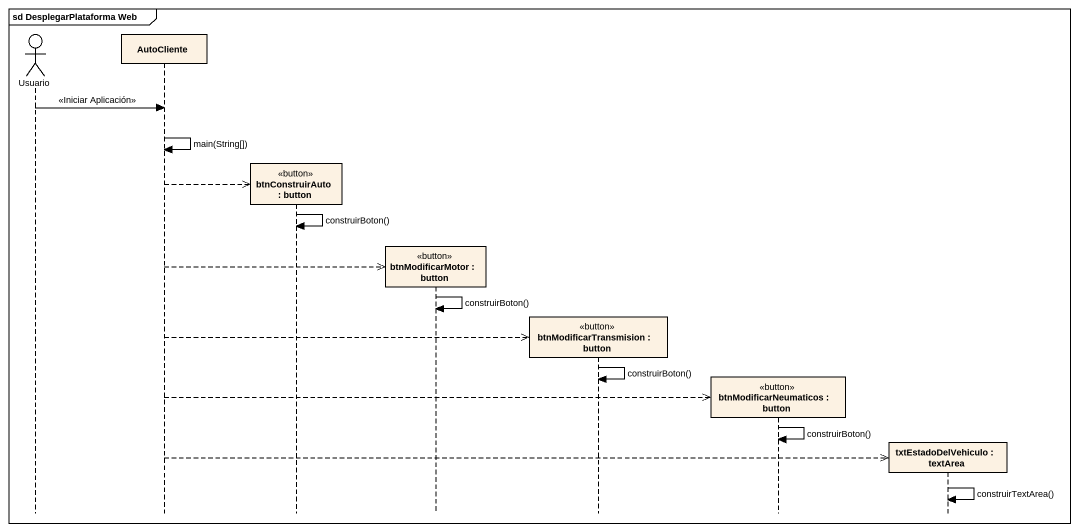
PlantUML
@startuml
mainframe sd DesplegarPlataforma Web
hide footbox
actor Usuario
participant AutoCliente
participant "btnConstruirAuto : button" as btnConstruirAuto <<button>>
participant "btnModificarMotor : button" as btnModificarMotor <<button>>
participant "btnModificarTransmision : button" as btnModificarTransmision <<button>>
participant "btnModificarNeumaticos : button" as btnModificarNeumaticos <<button>>
participant "txtEstadoDelVehiculo : textArea" as txtEstadoDelVehiculo

Usuario -> AutoCliente : <<Iniciar Aplicación>>
AutoCliente -> AutoCliente : main(String[])
AutoCliente -->> btnConstruirAuto **
btnConstruirAuto -> btnConstruirAuto : construirBoton()
AutoCliente -->> btnModificarMotor **
btnModificarMotor -> btnModificarMotor : construirBoton()
AutoCliente -->> btnModificarTransmision **
btnModificarTransmision -> btnModificarTransmision : construirBoton()
AutoCliente -->> btnModificarNeumaticos **
btnModificarNeumaticos -> btnModificarNeumaticos : construirBoton()
AutoCliente -->> txtEstadoDelVehiculo **
txtEstadoDelVehiculo -> txtEstadoDelVehiculo : construirTextArea()
@enduml
